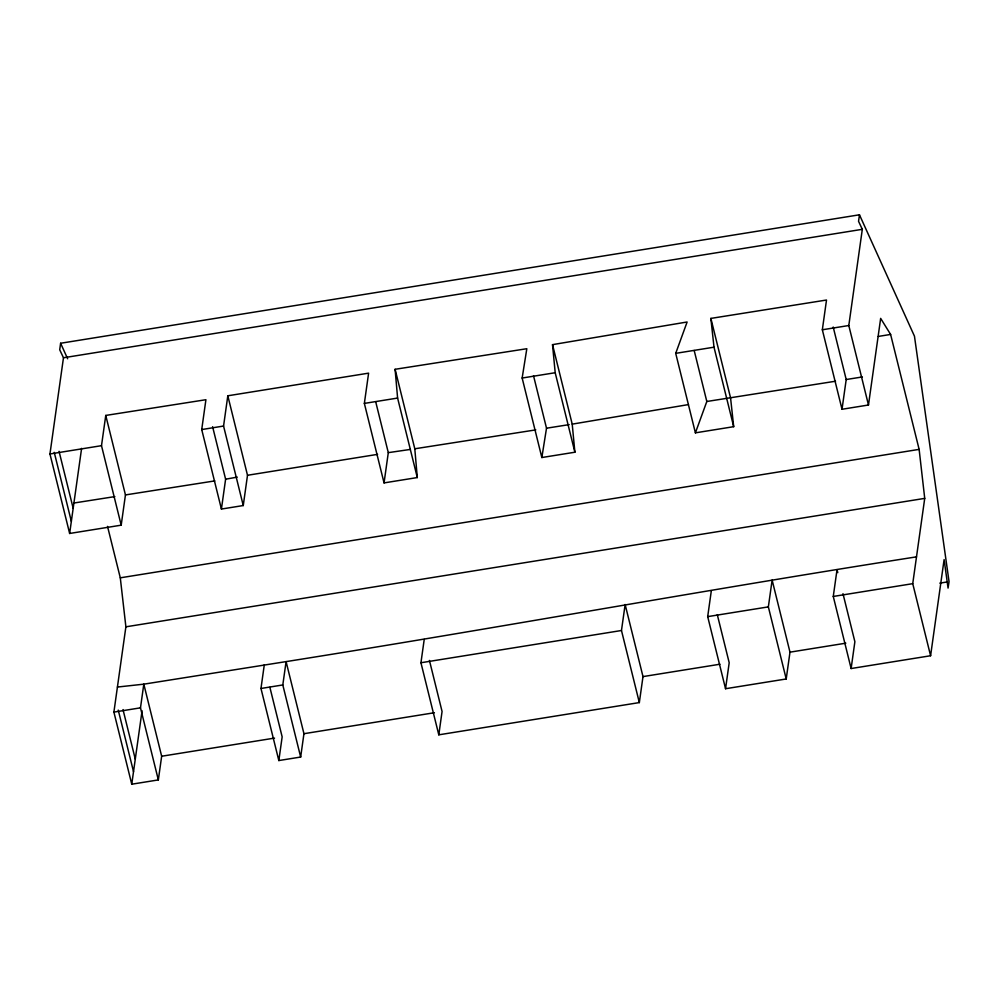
<?xml version="1.0" encoding="UTF-8"?>
<svg xmlns="http://www.w3.org/2000/svg" width="999" height="999" viewBox="0 0 999 999"><rect width="100%" height="100%" fill="white"/><g stroke="black" fill="none" stroke-linecap="round" stroke-linejoin="round"><path stroke-width="1.5" d="M930.593 655.744L944.105 559.577L948.063 588.086L949.05 581.655L914.46 336.176L859.465 214.797L60.614 343.256L59.715 349.775L63.474 357.767L49.95 453.971L69.643 533.466L121.191 525.174L125.449 494.93L105.757 415.434L205.919 399.712L201.723 429.558L221.416 509.053L243.257 505.544L247.502 475.274L227.809 395.791L368.606 373.151L364.36 403.409L384.053 482.904L417.295 477.559L414.797 448.788L395.104 369.293L526.823 348.713L522.152 378.034L541.845 457.53L574.887 452.222L572.215 424.138L552.522 344.643L687.125 321.99L675.711 353.346L695.404 432.842L733.691 426.685L730.569 397.902L710.876 318.406L826.51 300.025L822.339 329.77L842.02 409.265L868.481 405.007L880.656 318.381L890.609 334.44L919.13 449.375L924.724 498.376L912.736 583.666L930.593 655.744L851.123 668.531L833.266 596.453L837.037 569.642L837.774 572.639M859.465 214.797L858.553 221.328L862.312 229.32L848.8 325.524L868.481 405.007M69.643 533.466L81.606 448.339M121.191 525.174L101.498 445.679L105.757 415.434M117.42 687.05L143.806 684.165L161.663 756.243L158.341 779.919L131.756 784.203L113.898 712.112L125.886 626.823L120.292 577.822L107.53 526.398M158.341 779.919L140.484 707.841L143.806 684.165L286.089 661.613C496.491 628.259 706.018 589.685 916.508 556.855M131.756 784.203L142.07 710.726M243.257 505.544L223.564 426.049L227.809 395.791M221.416 509.053L225.612 479.208L212.6 426.71M300.662 757.042L282.804 684.952L286.089 661.613L303.946 733.703L300.662 757.042L278.833 760.551L260.976 688.473L264.298 664.785M278.833 760.551L282.155 736.862L269.88 687.312M384.053 482.904L388.299 452.647L375.674 401.648M639.335 702.584L621.478 630.506L625.137 604.52L642.994 676.598L639.335 702.584L438.798 734.827L420.941 662.749L424.225 639.41M438.798 734.827L442.07 711.488L429.433 660.426M786.213 678.97L768.356 606.88L772.127 580.082L789.984 652.16L786.213 678.97L725.549 688.723L707.692 616.633L711.338 590.646M725.549 688.723L729.195 662.737L717.294 614.685M842.02 409.265L846.203 379.52L833.203 327.023M851.123 668.531L854.882 641.72L842.981 593.668M541.845 457.53L546.515 428.209L533.516 375.711M695.404 432.842L706.817 401.486L694.193 350.499M225.612 479.208L237.287 477.11M572.215 424.138L688.461 404.583M63.474 357.767L862.312 229.32M49.95 453.971L101.498 445.679M201.723 429.558L223.564 426.049M364.36 403.409L397.602 398.064L417.295 477.559M522.152 378.034L555.194 372.727L574.887 452.222M675.711 353.346L713.998 347.19L733.691 426.685M822.339 329.77L848.8 325.524M878.296 336.426L890.609 334.44M247.502 475.274L377.585 454.358M120.292 577.822L919.13 449.375M125.886 626.823L924.724 498.376M113.898 712.112L140.484 707.841M260.976 688.473L282.804 684.952M420.941 662.749L621.478 630.506M707.692 616.633L768.356 606.88M833.266 596.453L912.736 583.666M939.809 583.141L947.514 581.905M789.984 652.16L845.828 643.181M642.994 676.598L719.967 664.223M161.663 756.243L274.538 738.099M303.946 733.703L434.403 712.724M835.551 381.218L706.817 401.486M846.203 379.52L862.374 376.948M546.515 428.209L569.193 424.625M414.797 448.788L535.801 429.882M73.914 503.021L114.835 496.603M125.449 494.93L214.822 480.894M388.299 452.647L410.389 449.425M60.614 343.256L67.645 358.778M59.053 451.336L73.177 508.329M123.002 709.577L135.277 759.14M118.257 710.102L133.516 771.665M54.246 452.36L71.341 521.366M710.876 318.406L713.998 347.19M552.522 344.643L555.194 372.727M395.104 369.293L397.602 398.064"/></g></svg>
